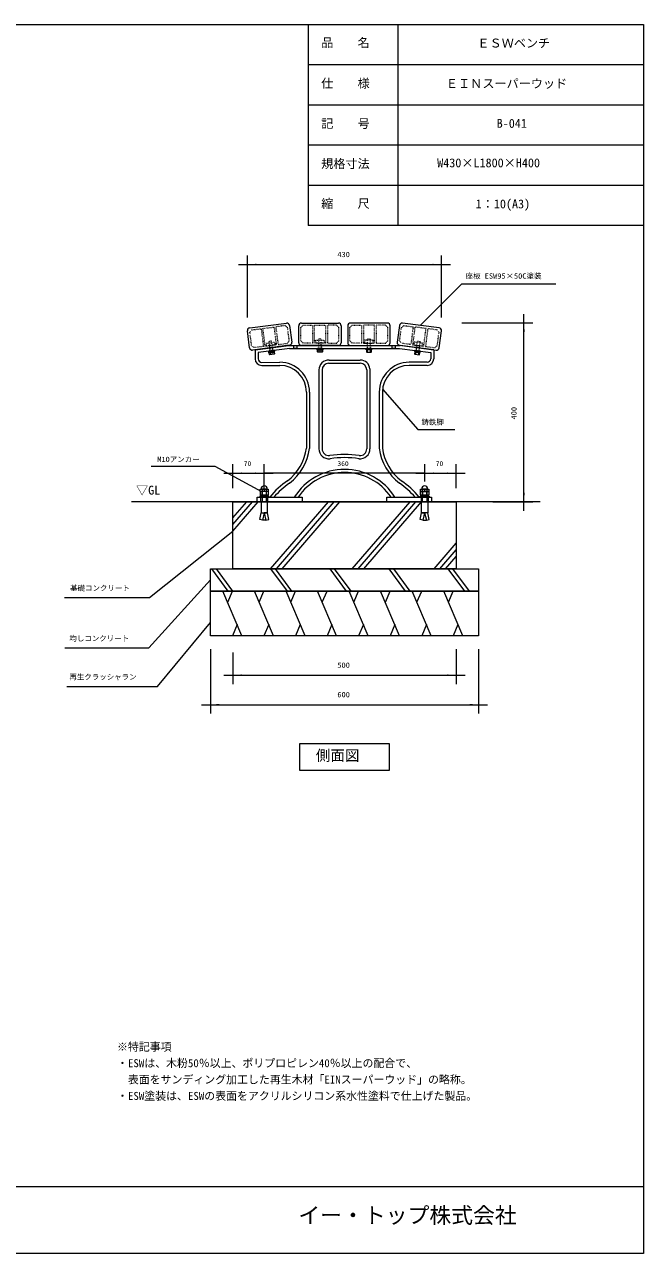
# Model space of a CAD drawing. Units: millimetres, scale not verified. Extents: x -1950 to 1950, y -1375 to 1375.
# Drawn here: x 565 to 1950, y -1375 to 1375 of the extents above; entities that cross this region are included whole.
import ezdxf
from ezdxf.enums import TextEntityAlignment as Align

# ---------------------------------------------------------------- set-up
doc = ezdxf.new("R2010")
doc.units = ezdxf.units.MM
doc.header["$LTSCALE"] = 10
doc.linetypes.add('USER5', pattern=[0.208282, 0.069427, -0.138855])
doc.layers.add('0-1_IMPORTED', color=30, linetype='Continuous', lineweight=18)
doc.styles.add('ＭＳ ゴシック', font='')
doc.styles.get('ＭＳ ゴシック').set_extended_font_data('MS Gothic')

msp = doc.modelspace()

# ---------------------------------------------------------------- linework, layer by layer
at = {"layer": '0-1_IMPORTED'}
for p, q in [((1200, 1375), (1200, 925)), ((1400, 1375), (1400, 925)), ((1950, 1285), (1200, 1285)), ((1950, 1195), (1200, 1195)), ((1950, 1105), (1200, 1105)), ((1950, 1015), (1200, 1015)), ((1950, 925), (1200, 925)), ((1068.73, 651.69), (1063.81, 689.37)), ((1068.98, 696.09), (1151.28, 706.84)), ((1158.01, 701.67), (1162.93, 663.99)), ((1178.6, 663.07), (1178.6, 701.07)), ((1184.6, 707.07), (1267.6, 707.07)), ((1273.6, 701.07), (1273.6, 663.07)), ((1288.22, 701.07), (1288.22, 663.07)), ((1377.22, 707.07), (1294.22, 707.07)), ((1383.22, 663.07), (1383.22, 701.07)), ((1403.81, 701.67), (1398.89, 663.99)), ((1492.83, 696.09), (1410.53, 706.84)), ((1493.09, 651.69), (1498.01, 689.37)), ((1157.75, 657.26), (1075.45, 646.52)), ((1080.91, 647.23), (1156.27, 657.07)), ((1080.91, 647.23), (1156.27, 657.07)), ((1080.91, 647.23), (1080.91, 627.07)), ((1158.31, 650.13), (1087.91, 640.92)), ((1087.91, 640.92), (1087.91, 627.07)), ((1115.1, 641.13), (1115.65, 636.91)), ((1115.16, 643.15), (1115.41, 641.17)), ((1117.36, 641.42), (1118.05, 643.1)), ((1118.21, 643.12), (1117.51, 641.44)), ((1120.51, 641.83), (1120.25, 643.82)), ((1121.37, 637.66), (1120.82, 641.88)), ((1156.27, 657.07), (1405.54, 657.07)), ((1158.25, 650.07), (1403.94, 650.07)), ((1267.6, 657.07), (1184.6, 657.07)), ((1223.21, 646.75), (1223.21, 642.49)), ((1223.53, 648.75), (1223.53, 646.75)), ((1225.48, 646.75), (1226.39, 648.32)), ((1226.55, 648.32), (1225.64, 646.75)), ((1228.66, 646.75), (1228.66, 648.75)), ((1228.98, 642.49), (1228.98, 646.75)), ((1294.22, 657.07), (1377.22, 657.07)), ((1332.83, 642.49), (1332.83, 646.75)), ((1333.15, 646.75), (1333.15, 648.75)), ((1335.26, 648.32), (1336.17, 646.75)), ((1336.33, 646.75), (1335.42, 648.32)), ((1338.28, 648.75), (1338.28, 646.75)), ((1338.6, 646.75), (1338.6, 642.49)), ((1403.94, 650.07), (1473.91, 640.92)), ((1404.06, 657.26), (1486.36, 646.52)), ((1480.9, 647.23), (1405.54, 657.07)), ((1440.44, 637.66), (1440.99, 641.88)), ((1441.31, 641.83), (1441.57, 643.82)), ((1443.61, 643.12), (1444.3, 641.44)), ((1444.46, 641.42), (1443.76, 643.1)), ((1446.71, 641.13), (1446.16, 636.91)), ((1446.66, 643.15), (1446.4, 641.17)), ((1473.91, 640.92), (1473.91, 627.07)), ((1480.91, 646.97), (1480.91, 627.07)), ((1095.91, 619.07), (1135.91, 619.34)), ((1095.91, 612.07), (1135.91, 612.34)), ((1245.41, 617.22), (1316.41, 617.22)), ((1246.41, 624.35), (1316.41, 624.35)), ((1465.91, 619.34), (1425.91, 619.34)), ((1465.91, 612.34), (1425.91, 612.34)), ((1223.91, 602.18), (1223.77, 425.5)), ((1230.91, 602.21), (1230.91, 425.5)), ((1330.91, 602.21), (1330.91, 425.5)), ((1337.91, 604.27), (1337.91, 425.5)), ((1195.91, 552.34), (1195.91, 427.18)), ((1202.91, 552.34), (1202.85, 426.26)), ((1358.91, 552.34), (1358.91, 426.72)), ((1365.91, 552.34), (1365.91, 427.18)), ((1094.25, 335.27), (1108.56, 335.27)), ((1101.41, 334.55), (1101.41, 330.98)), ((1467.56, 335.27), (1453.26, 335.27)), ((1460.41, 334.55), (1460.41, 330.98)), ((1719.07, 307.18), (804.5, 307.18)), ((1030.91, 241.3), (1087.7, 307.18)), ((1030.91, 256.15), (1074.9, 307.18)), ((1030.91, 271), (1062.1, 307.18)), ((1096.79, 322.58), (1096.79, 329.55)), ((1106.02, 329.55), (1106.02, 322.58)), ((1115.66, 157.18), (1244.97, 307.18)), ((1128.46, 157.18), (1257.77, 307.18)), ((1141.26, 157.18), (1270.57, 307.18)), ((1298.53, 157.18), (1427.84, 307.18)), ((1311.33, 157.18), (1440.65, 307.18)), ((1324.14, 157.18), (1453.45, 307.18)), ((1455.79, 329.55), (1455.79, 322.58)), ((1465.03, 322.58), (1465.03, 329.55)), ((1101.41, 282.18), (1097.66, 265.94)), ((1101.41, 282.18), (1105.16, 265.94)), ((1460.41, 282.18), (1456.66, 265.94)), ((1460.41, 282.18), (1464.16, 265.94)), ((1097.66, 265.94), (1091.16, 267.44)), ((1105.16, 265.94), (1097.66, 265.94)), ((1105.16, 265.94), (1111.65, 267.44)), ((1456.66, 265.94), (1450.16, 267.44)), ((1456.66, 265.94), (1464.16, 265.94)), ((1464.16, 265.94), (1470.65, 267.44)), ((1481.41, 157.18), (1530.91, 214.6)), ((1494.21, 157.18), (1530.91, 199.75)), ((1507.01, 157.18), (1530.91, 184.9)), ((983.12, 157.18), (1019.96, 107.18)), ((993.54, 157.18), (1030.39, 107.18)), ((1115.47, 157.18), (1152.32, 107.18)), ((1125.89, 157.18), (1162.74, 107.18)), ((1247.82, 157.18), (1284.67, 107.18)), ((1258.24, 157.18), (1295.09, 107.18)), ((1380.17, 157.18), (1417.02, 107.18)), ((1390.6, 157.18), (1427.45, 107.18)), ((1512.53, 157.18), (1549.38, 107.18)), ((1522.95, 157.18), (1559.8, 107.18)), ((1051.5, 7.18), (1008.93, 107.18)), ((1019.57, 82.18), (1030.21, 107.18)), ((1122.09, 7.18), (1079.52, 107.18)), ((1090.16, 82.18), (1100.8, 107.18)), ((1192.67, 7.18), (1150.1, 107.18)), ((1160.75, 82.18), (1171.39, 107.18)), ((1263.26, 7.18), (1220.69, 107.18)), ((1231.33, 82.18), (1241.98, 107.18)), ((1333.85, 7.18), (1291.28, 107.18)), ((1301.92, 82.18), (1312.57, 107.18)), ((1404.44, 7.18), (1361.87, 107.18)), ((1372.51, 82.18), (1383.15, 107.18)), ((1475.03, 7.18), (1432.46, 107.18)), ((1443.1, 82.18), (1453.74, 107.18)), ((1545.62, 7.18), (1503.04, 107.18)), ((1513.69, 82.18), (1524.33, 107.18)), ((1040.85, 32.18), (1030.21, 7.18)), ((1111.44, 32.18), (1100.8, 7.18)), ((1182.03, 32.18), (1171.39, 7.18)), ((1252.62, 32.18), (1241.98, 7.18)), ((1323.21, 32.18), (1312.57, 7.18)), ((1393.8, 32.18), (1383.15, 7.18)), ((1464.38, 32.18), (1453.74, 7.18)), ((1534.97, 32.18), (1524.33, 7.18)), ((-1950, -1225), (1950, -1225))]:
    msp.add_line(p, q, dxfattribs=at)
at = {"layer": '0-1_IMPORTED', "color": 1}
for p, q in [((1063.81, 719.37), (1063.81, 858)), ((1498.01, 719.37), (1498.01, 858)), ((1043.81, 838), (1063.81, 838)), ((1063.81, 838), (1498.01, 838)), ((1498.01, 838), (1518.01, 838)), ((1682.62, 707.18), (1682.62, 727.18)), ((1543.41, 707.18), (1702.62, 707.18)), ((1682.62, 307.18), (1682.62, 707.18)), ((1030.91, 337.18), (1030.91, 391)), ((1101.41, 337.18), (1101.41, 391)), ((1101.41, 337.18), (1101.41, 391)), ((1460.91, 352.18), (1460.91, 391)), ((1460.91, 352.18), (1460.91, 391)), ((1530.91, 337.18), (1530.91, 391)), ((1010.91, 371), (1030.91, 371)), ((1030.91, 371), (1101.41, 371)), ((1101.41, 371), (1121.41, 371)), ((1101.41, 371), (1121.41, 371)), ((1460.91, 371), (1101.41, 371)), ((1440.91, 371), (1460.91, 371)), ((1440.91, 371), (1460.91, 371)), ((1460.91, 371), (1530.91, 371)), ((1530.91, 371), (1550.91, 371)), ((1612.62, 307.18), (1702.62, 307.18)), ((1682.62, 287.18), (1682.62, 307.18)), ((980.91, -22.82), (980.91, -167)), ((1530.91, -22.82), (1530.91, -101)), ((1580.91, -22.82), (1580.91, -167)), ((1030.91, -30), (1030.91, -101)), ((1010.91, -81), (1030.91, -81)), ((1030.91, -81), (1530.91, -81)), ((1530.91, -81), (1550.91, -81)), ((960.91, -147), (980.91, -147)), ((980.91, -147), (1580.91, -147)), ((1580.91, -147), (1600.91, -147))]:
    msp.add_line(p, q, dxfattribs=at)
at = {"layer": '0-1_IMPORTED'}
for points in [[(-1950, 1375), (1950, 1375), (1950, -1375), (-1950, -1375)], [(1124.2, 643.9), (1111.31, 642.22), (1111.09, 643.95), (1123.98, 645.64)], [(1123.95, 642.28), (1111.97, 640.72), (1111.77, 642.28), (1123.75, 643.84)], [(1123.69, 642.25), (1124.24, 638.03), (1123.53, 637.49), (1113.61, 636.19), (1112.79, 636.54), (1112.24, 640.75)], [(1219.6, 650.07), (1232.6, 650.07), (1232.6, 648.32), (1219.6, 648.32)], [(1220.06, 648.32), (1232.14, 648.32), (1232.14, 646.75), (1220.06, 646.75)], [(1231.87, 646.75), (1231.87, 642.49), (1231.1, 642.05), (1221.1, 642.05), (1220.32, 642.49), (1220.32, 646.75)], [(1329.22, 650.07), (1342.22, 650.07), (1342.22, 648.32), (1329.22, 648.32)], [(1329.68, 648.32), (1341.76, 648.32), (1341.76, 646.75), (1329.68, 646.75)], [(1329.94, 646.75), (1329.94, 642.49), (1330.72, 642.05), (1340.72, 642.05), (1341.49, 642.49), (1341.49, 646.75)], [(1438.13, 642.25), (1437.58, 638.03), (1438.29, 637.49), (1448.2, 636.19), (1449.03, 636.54), (1449.58, 640.75)], [(1437.61, 643.9), (1450.5, 642.22), (1450.73, 643.95), (1437.84, 645.64)], [(1437.86, 642.28), (1449.84, 640.72), (1450.04, 642.28), (1438.07, 643.84)], [(1110.64, 329.55), (1109.41, 330.27), (1093.41, 330.27), (1092.17, 329.55), (1092.17, 322.58), (1093.41, 321.87), (1109.41, 321.87), (1110.64, 322.58)], [(1092.41, 335.27), (1110.41, 335.27), (1110.41, 330.27), (1092.41, 330.27)], [(1106.41, 335.18), (1096.41, 335.18), (1096.41, 307.18), (1106.41, 307.18)], [(1451.17, 329.55), (1452.41, 330.27), (1468.41, 330.27), (1469.64, 329.55), (1469.64, 322.58), (1468.41, 321.87), (1452.41, 321.87), (1451.17, 322.58)], [(1451.41, 335.27), (1469.41, 335.27), (1469.41, 330.27), (1451.41, 330.27)], [(1455.41, 335.18), (1465.41, 335.18), (1465.41, 307.18), (1455.41, 307.18)], [(1030.91, 307.18), (1530.91, 307.18), (1530.91, 157.18), (1030.91, 157.18)], [(1085.91, 317.18), (1185.91, 317.18), (1185.91, 307.18), (1085.91, 307.18)], [(1111.41, 319.48), (1091.41, 319.48), (1091.41, 317.18), (1111.41, 317.18)], [(1110.32, 321.87), (1092.49, 321.87), (1092.49, 319.48), (1110.32, 319.48)], [(1093.91, 317.18), (1108.91, 317.18), (1108.91, 307.18), (1093.91, 307.18)], [(1108.49, 307.18), (1094.32, 307.18), (1094.32, 282.18), (1108.49, 282.18)], [(1375.91, 317.18), (1475.91, 317.18), (1475.91, 307.18), (1375.91, 307.18)], [(1450.41, 319.48), (1470.41, 319.48), (1470.41, 317.18), (1450.41, 317.18)], [(1451.49, 321.87), (1469.32, 321.87), (1469.32, 319.48), (1451.49, 319.48)], [(1453.32, 307.18), (1467.49, 307.18), (1467.49, 282.18), (1453.32, 282.18)], [(1453.41, 317.18), (1468.41, 317.18), (1468.41, 307.18), (1453.41, 307.18)], [(980.91, 157.18), (1580.91, 157.18), (1580.91, 107.18), (980.91, 107.18)], [(980.91, 107.18), (1580.91, 107.18), (1580.91, 7.18), (980.91, 7.18)], [(1180.91, -234.02), (1380.91, -234.02), (1380.91, -294.02), (1180.91, -294.02)]]:
    msp.add_lwpolyline(points, close=True, dxfattribs=at)
at = {"layer": '0-1_IMPORTED', "color": 1}
for points in [[(1450.14, 701.47), (1543.73, 795.06), (1754, 795.06)], [(1366.27, 558.94), (1445.23, 468.72), (1527.68, 468.72)], [(848.68, 386.48), (990.68, 386.48), (1095.05, 330.22)], [(654.68, 92.58), (844.68, 92.58), (1030.91, 241.3)], [(655.34, -20.11), (842.75, -20.11), (980.91, 132.18)], [(659.27, -106.24), (862.68, -106.24), (980.91, 37)]]:
    msp.add_lwpolyline(points, dxfattribs=at)
at = {"layer": '0-1_IMPORTED', "color": 3, "linetype": 'USER5'}
for points in [[(1069.28, 686.05), (1073.59, 691.65), (1094.42, 694.37), (1099.59, 654.71), (1078.77, 651.99), (1073.17, 656.3)], [(1098.38, 694.89), (1123.17, 698.13), (1128.35, 658.46), (1103.56, 655.23)], [(1153.57, 697.05), (1147.96, 701.36), (1127.14, 698.65), (1132.32, 658.98), (1153.14, 661.7), (1157.45, 667.31)], [(1183.6, 697.07), (1188.6, 702.07), (1209.6, 702.07), (1209.6, 662.07), (1188.6, 662.07), (1183.6, 667.07)], [(1213.6, 702.07), (1238.6, 702.07), (1238.59, 662.07), (1213.6, 662.07)], [(1268.6, 697.07), (1263.6, 702.07), (1242.6, 702.07), (1242.6, 662.07), (1263.59, 662.07), (1268.6, 667.07)], [(1293.22, 697.07), (1298.22, 702.07), (1319.22, 702.07), (1319.22, 662.07), (1298.22, 662.07), (1293.22, 667.07)], [(1348.22, 702.07), (1323.22, 702.07), (1323.22, 662.07), (1348.22, 662.07)], [(1378.22, 697.07), (1373.22, 702.07), (1352.22, 702.07), (1352.22, 662.07), (1373.22, 662.07), (1378.22, 667.07)], [(1408.25, 697.05), (1413.85, 701.36), (1434.67, 698.65), (1429.5, 658.98), (1408.67, 661.7), (1404.36, 667.31)], [(1463.43, 694.89), (1438.64, 698.13), (1433.46, 658.46), (1458.25, 655.23)], [(1492.53, 686.05), (1488.22, 691.65), (1467.4, 694.37), (1462.22, 654.71), (1483.04, 651.99), (1488.65, 656.3)]]:
    msp.add_lwpolyline(points, close=True, dxfattribs=at)
at = {"layer": '0-1_IMPORTED', "linetype": 'USER5'}
for points in [[(1125.51, 657.94), (1106.67, 655.48), (1105.83, 661.92), (1124.67, 664.38)], [(1120.68, 643.87), (1117.7, 666.68), (1111.75, 665.9), (1114.73, 643.1)], [(1235.71, 662.07), (1216.71, 662.07), (1216.71, 668.57), (1235.71, 668.57)], [(1229.1, 648.75), (1229.1, 671.75), (1223.1, 671.75), (1223.1, 648.75)], [(1326.1, 662.07), (1345.1, 662.07), (1345.1, 668.57), (1326.1, 668.57)], [(1332.72, 648.75), (1332.72, 671.75), (1338.72, 671.75), (1338.72, 648.75)], [(1436.3, 657.94), (1455.14, 655.48), (1455.98, 661.92), (1437.14, 664.38)], [(1441.14, 643.87), (1444.11, 666.68), (1450.06, 665.9), (1447.09, 643.1)], [(1113.38, 651.47), (1119.83, 652.31), (1120.73, 645.37), (1114.29, 644.53)], [(1113.38, 651.47), (1119.83, 652.31), (1120.73, 645.37), (1114.29, 644.53)], [(1222.85, 657.07), (1229.35, 657.07), (1229.35, 650.07), (1222.85, 650.07)], [(1332.47, 657.07), (1338.97, 657.07), (1338.97, 650.07), (1332.47, 650.07)], [(1448.43, 651.47), (1441.98, 652.31), (1441.08, 645.37), (1447.52, 644.53)]]:
    msp.add_lwpolyline(points, close=True, dxfattribs=at)
at = {"layer": '0-1_IMPORTED', "color": 7, "lineweight": 9}
for points in [[(1167.56, 657.07), (1174.06, 657.07), (1174.06, 650.02), (1167.56, 650.02)], [(1387.75, 657.07), (1394.25, 657.07), (1394.25, 650.02), (1387.75, 650.02)]]:
    msp.add_lwpolyline(points, close=True, dxfattribs=at)
at = {"layer": '0-1_IMPORTED'}
for points in [[(1110.64, 329.55), (1110.07, 329.86), (1109.49, 330.09), (1108.91, 330.22), (1108.33, 330.27), (1107.76, 330.22), (1107.18, 330.09), (1106.6, 329.86), (1106.02, 329.55), (1104.87, 329.86), (1103.71, 330.09), (1102.56, 330.22), (1101.41, 330.27), (1100.25, 330.22), (1099.1, 330.09), (1097.94, 329.86), (1096.79, 329.55), (1096.21, 329.86), (1095.63, 330.09), (1095.05, 330.22), (1094.48, 330.27), (1093.9, 330.22), (1093.32, 330.09), (1092.75, 329.86), (1092.17, 329.55)], [(1451.17, 329.55), (1451.75, 329.86), (1452.32, 330.09), (1452.9, 330.22), (1453.48, 330.27), (1454.06, 330.22), (1454.63, 330.09), (1455.21, 329.86), (1455.79, 329.55), (1456.94, 329.86), (1458.1, 330.09), (1459.25, 330.22), (1460.41, 330.27), (1461.56, 330.22), (1462.72, 330.09), (1463.87, 329.86), (1465.03, 329.55), (1465.6, 329.86), (1466.18, 330.09), (1466.76, 330.22), (1467.33, 330.27), (1467.91, 330.22), (1468.49, 330.09), (1469.07, 329.86), (1469.64, 329.55)], [(1110.64, 322.58), (1110.07, 322.27), (1109.49, 322.05), (1108.91, 321.91), (1108.33, 321.87), (1107.76, 321.91), (1107.18, 322.05), (1106.6, 322.27), (1106.02, 322.58), (1104.87, 322.27), (1103.71, 322.05), (1102.56, 321.91), (1101.41, 321.87), (1100.25, 321.91), (1099.1, 322.05), (1097.94, 322.27), (1096.79, 322.58), (1096.21, 322.27), (1095.63, 322.05), (1095.05, 321.91), (1094.48, 321.87), (1093.9, 321.91), (1093.32, 322.05), (1092.75, 322.27), (1092.17, 322.58)], [(1451.17, 322.58), (1451.75, 322.27), (1452.32, 322.05), (1452.9, 321.91), (1453.48, 321.87), (1454.06, 321.91), (1454.63, 322.05), (1455.21, 322.27), (1455.79, 322.58), (1456.94, 322.27), (1458.1, 322.05), (1459.25, 321.91), (1460.41, 321.87), (1461.56, 321.91), (1462.72, 322.05), (1463.87, 322.27), (1465.03, 322.58), (1465.6, 322.27), (1466.18, 322.05), (1466.76, 321.91), (1467.33, 321.87), (1467.91, 321.91), (1468.49, 322.05), (1469.07, 322.27), (1469.64, 322.58)], [(1091.16, 267.44), (1094.32, 282.18), (1101.41, 282.18), (1097.66, 265.94), (1091.16, 267.44), (1094.32, 282.18)], [(1111.65, 267.44), (1108.49, 282.18), (1101.41, 282.18), (1105.16, 265.94), (1111.65, 267.44), (1108.49, 282.18)], [(1450.16, 267.44), (1453.32, 282.18), (1460.41, 282.18), (1456.66, 265.94), (1450.16, 267.44), (1453.32, 282.18)], [(1470.65, 267.44), (1467.49, 282.18), (1460.41, 282.18), (1464.16, 265.94), (1470.65, 267.44), (1467.49, 282.18)]]:
    msp.add_lwpolyline(points, dxfattribs=at)
for centre, radius, start, end in [((1069.76, 690.15), 6, 97.43875, 187.43886), ((1152.06, 700.89), 6, 7.43852, 97.43875), ((1184.6, 701.07), 6, 90, 180.00011), ((1267.6, 701.07), 6, 359.99977, 90), ((1294.22, 701.07), 6, 90, 180.00023), ((1377.22, 701.07), 6, 359.99989, 90), ((1409.75, 700.89), 6, 82.56125, 172.56148), ((1492.06, 690.15), 6, 352.56114, 82.56125), ((1156.98, 663.21), 6, 277.43869, 7.43852), ((1184.6, 663.07), 6, 180.00011, 269.99994), ((1267.6, 663.07), 6, 269.99994, 359.99977), ((1294.22, 663.07), 6, 180.00023, 270.00006), ((1377.22, 663.07), 6, 270.00006, 359.99989), ((1404.83, 663.21), 6, 172.56148, 262.56131), ((1074.68, 652.46), 6, 187.43886, 277.43869), ((1487.14, 652.46), 6, 262.56131, 352.56114), ((1095.91, 627.07), 15, 180, 270), ((1095.91, 627.07), 8, 180, 270), ((1135.91, 552.34), 67, 0, 90), ((1135.91, 552.34), 60, 0, 90), ((1245.91, 602.21), 22.14, 88.70579, 180), ((1245.91, 602.21), 15, 91.90966, 180), ((1315.91, 602.21), 22.14, 5.34188, 88.70579), ((1315.91, 602.21), 15, 0, 88.08683), ((1425.91, 552.34), 67, 90, 180), ((1425.91, 552.34), 60, 90, 180), ((1465.91, 627.34), 15, 270, 0), ((1465.91, 627.34), 8, 270, 0), ((1086.85, 441.58), 110, 307.19392, 352.47745), ((1086.85, 441.58), 117, 307.19392, 352.47745), ((1245.91, 425.5), 22.14, 180, 277.17616), ((1245.91, 425.5), 15, 180, 277.17652), ((1280.91, 187.94), 225, 81.53373, 98.46113), ((1315.91, 425.5), 22.14, 262.82384, 0), ((1315.91, 425.5), 15, 262.82348, 0), ((1474.96, 441.58), 117, 187.29807, 232.80608), ((1474.96, 441.58), 110, 187.52255, 232.80608), ((1280.91, 187.94), 218, 81.31894, 98.50854), ((1281.3, 246.53), 133, 32.08404, 147.91731), ((1281.3, 246.53), 126, 34.1595, 145.89774), ((1101.41, 335.27), 7.15, 90, 180), ((1101.41, 335.27), 7.15, 360, 90), ((1254.01, 205.99), 179, 124.10615, 141.38052), ((1254.01, 205.99), 171.97, 124.10615, 139.71831), ((1307.8, 205.99), 171.97, 40.28169, 55.89385), ((1307.8, 205.99), 179, 38.37415, 55.89385), ((1460.41, 335.27), 7.15, 90, 180), ((1460.41, 335.27), 7.15, 360, 90)]:
    msp.add_arc(centre, radius, start, end, dxfattribs=at)
at = {"layer": '0-1_IMPORTED', "color": 1}
for points in [[(1063.81, 838), (1083.81, 839.75), (1083.81, 836.25)], [(1498.01, 838), (1478.01, 836.25), (1478.01, 839.75)], [(1682.62, 707.18), (1684.37, 687.18), (1680.87, 687.18)], [(1030.91, 371), (1050.91, 372.75), (1050.91, 369.25)], [(1101.41, 371), (1081.41, 369.25), (1081.41, 372.75)], [(1101.41, 371), (1121.4, 372.75), (1121.4, 369.25)], [(1460.91, 371), (1440.91, 369.25), (1440.91, 372.75)], [(1460.91, 371), (1480.91, 372.75), (1480.91, 369.25)], [(1530.91, 371), (1510.91, 369.25), (1510.91, 372.75)], [(1682.62, 307.18), (1680.87, 327.18), (1684.37, 327.18)], [(1030.91, -81), (1050.91, -79.25), (1050.91, -82.75)], [(1530.91, -81), (1510.91, -82.75), (1510.91, -79.25)], [(980.91, -147), (1000.91, -145.25), (1000.91, -148.75)], [(1580.91, -147), (1560.91, -148.75), (1560.91, -145.25)]]:
    msp.add_solid(points, dxfattribs=at)

# ---------------------------------------------------------------- texts
at = {"layer": '0-1_IMPORTED', "color": 7, "style": 'ＭＳ ゴシック'}
for s, height, p in [('品\u3000\u3000名', 19.9, (1228.87, 1318.69)), ('ＥＳＷベンチ', 19.9, (1578.54, 1317.72)), ('仕\u3000\u3000様', 19.9, (1228.87, 1227.72)), ('ＥＩＮスーパーウッド', 19.9, (1507.98, 1227.25)), ('記\u3000\u3000号', 19.9, (1228.87, 1137.72)), ('B-041', 19.9, (1621.57, 1138.02)), ('規格寸法', 19.9, (1228.87, 1047.72)), ('W430×L1800×H400', 19.9, (1488.41, 1049.66)), ('縮\u3000\u3000尺', 19.9, (1228.87, 958.69)), ('1：10(A3)', 19.9, (1574.57, 957.72)), ('430', 11.94, (1265.03, 850.96)), ('座板 ESW95×50C塗装', 11.94, (1552.15, 802.81)), ('鋳鉄脚', 11.94, (1453.23, 475.72)), ('M10アンカー', 11.94, (861.93, 392.41)), ('70', 10.67, (1055.57, 383.96)), ('360', 10.67, (1265.28, 383.96)), ('70', 10.67, (1485.33, 383.96)), ('▽GL', 19.9, (814.41, 317.23)), ('基礎コンクリート', 11.94, (666.75, 104.44)), ('均しコンクリート', 11.94, (665.27, -8.25)), ('500', 11.94, (1265.03, -68.04)), ('再生クラッシャラン', 11.94, (665.27, -94.39)), ('600', 11.94, (1265.03, -134.04)), ('側面図', 23.88, (1216.82, -279.65)), ('※特記事項', 17.91, (771.85, -926.95)), ('・ESWは、木粉50％以上、ポリプロピレン40％以上の配合で、', 17.91, (771.85, -963.6)), ('  表面をサンディング加工した再生木材「EINスーパーウッド」の略称。', 17.91, (771.85, -1000.25)), ('・ESW塗装は、ESWの表面をアクリルシリコン系水性塗料で仕上げた製品。', 17.91, (771.85, -1036.9)), ('イー・トップ株式会社', 35.82, (1177.75, -1318.19))]:
    msp.add_text(s, height=height, dxfattribs=at).set_placement(p, align=Align.BOTTOM_LEFT)
msp.add_text('400', height=11.94, rotation=90, dxfattribs=at).set_placement((1669.66, 491.3), align=Align.BOTTOM_LEFT)

doc.saveas('drawing.dxf')
